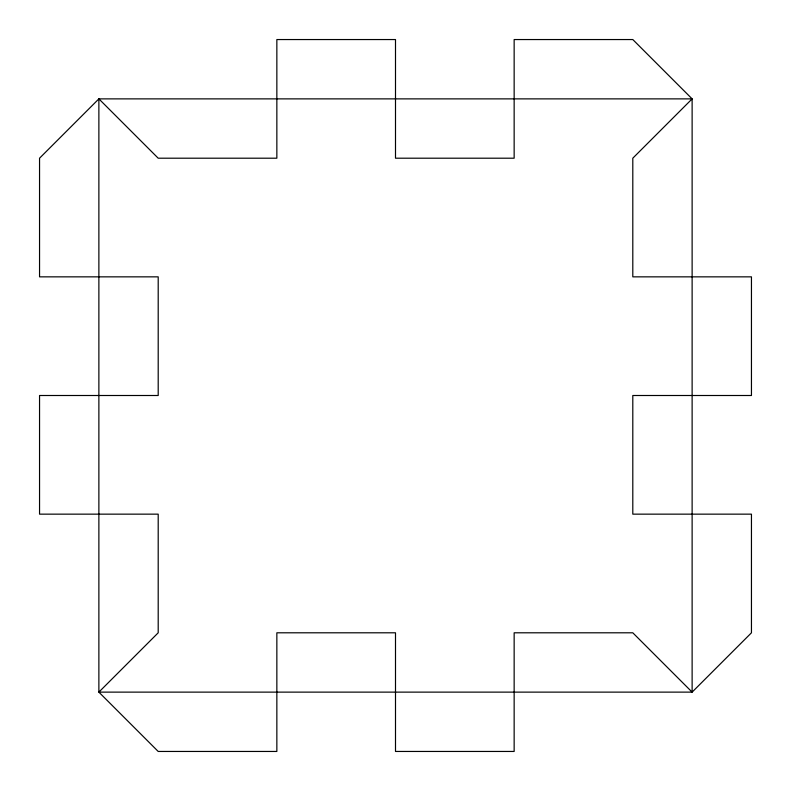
<?xml version="1.0" encoding="UTF-8"?>
<svg xmlns="http://www.w3.org/2000/svg" width="791" height="791" viewBox="0 0 791 791"><rect width="100%" height="100%" fill="white"/><g stroke="black" fill="none" stroke-linecap="round" stroke-linejoin="round"><path stroke-width="1.19" d="M98.875 98.875L39.55 158.2L39.55 276.85L158.2 276.85L158.2 395.5L39.55 395.5L39.55 514.15L158.2 514.15L158.2 632.8L98.875 692.125L158.2 751.45L276.85 751.45L276.85 632.8L395.5 632.8L395.5 751.45L514.15 751.45L514.15 632.8L632.8 632.8L692.125 692.125L751.45 632.8L751.45 514.15L632.8 514.15L632.8 395.5L751.45 395.5L751.45 276.85L632.8 276.85L632.8 158.2L692.125 98.875L632.8 39.55L514.15 39.55L514.15 158.2L395.5 158.2L395.5 39.55L276.85 39.55L276.85 158.2L158.2 158.2L98.875 98.875L98.875 692.125L692.125 692.125L692.125 98.875L98.875 98.875"/></g></svg>
